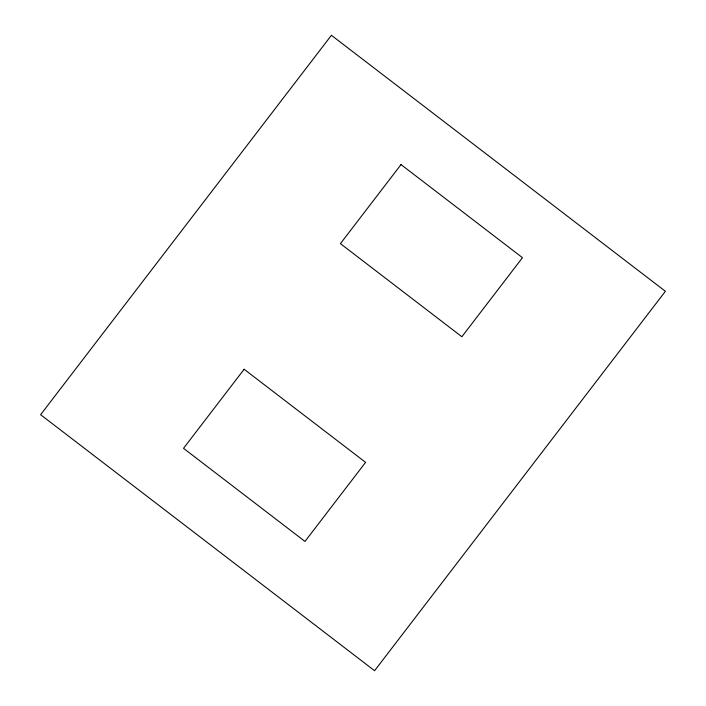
<?xml version="1.0" encoding="UTF-8"?>
<svg xmlns="http://www.w3.org/2000/svg" width="706" height="706" viewBox="0 0 706 706"><rect width="100%" height="100%" fill="white"/><g stroke="black" fill="none" stroke-linecap="round" stroke-linejoin="round"><path stroke-width="1.06" d="M331.414 35.3L40.604 414.704L374.586 670.7L665.396 291.296L331.414 35.3M244.126 369.256L183.525 448.319L304.983 541.423L365.584 462.359L244.126 369.256M401.017 164.577L340.416 243.641L461.874 336.744L522.475 257.681L401.017 164.577"/></g></svg>
